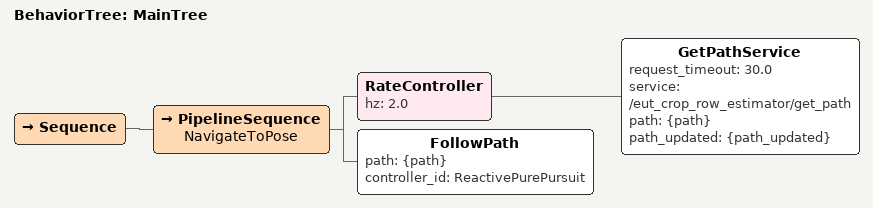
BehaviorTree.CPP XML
<!--
  This Behavior Tree navigates to a pose
-->

<root main_tree_to_execute="MainTree">
  <BehaviorTree ID="MainTree">
    <Sequence>
      <PipelineSequence name="NavigateToPose">
        <RateController hz="2.0">
          <GetPathService request_timeout="30.0" service="/eut_crop_row_estimator/get_path" path="{path}" path_updated="{path_updated}"/>
        </RateController>
        <FollowPath path="{path}" controller_id="ReactivePurePursuit"/>
      </PipelineSequence>
    </Sequence>
  </BehaviorTree>
</root>
